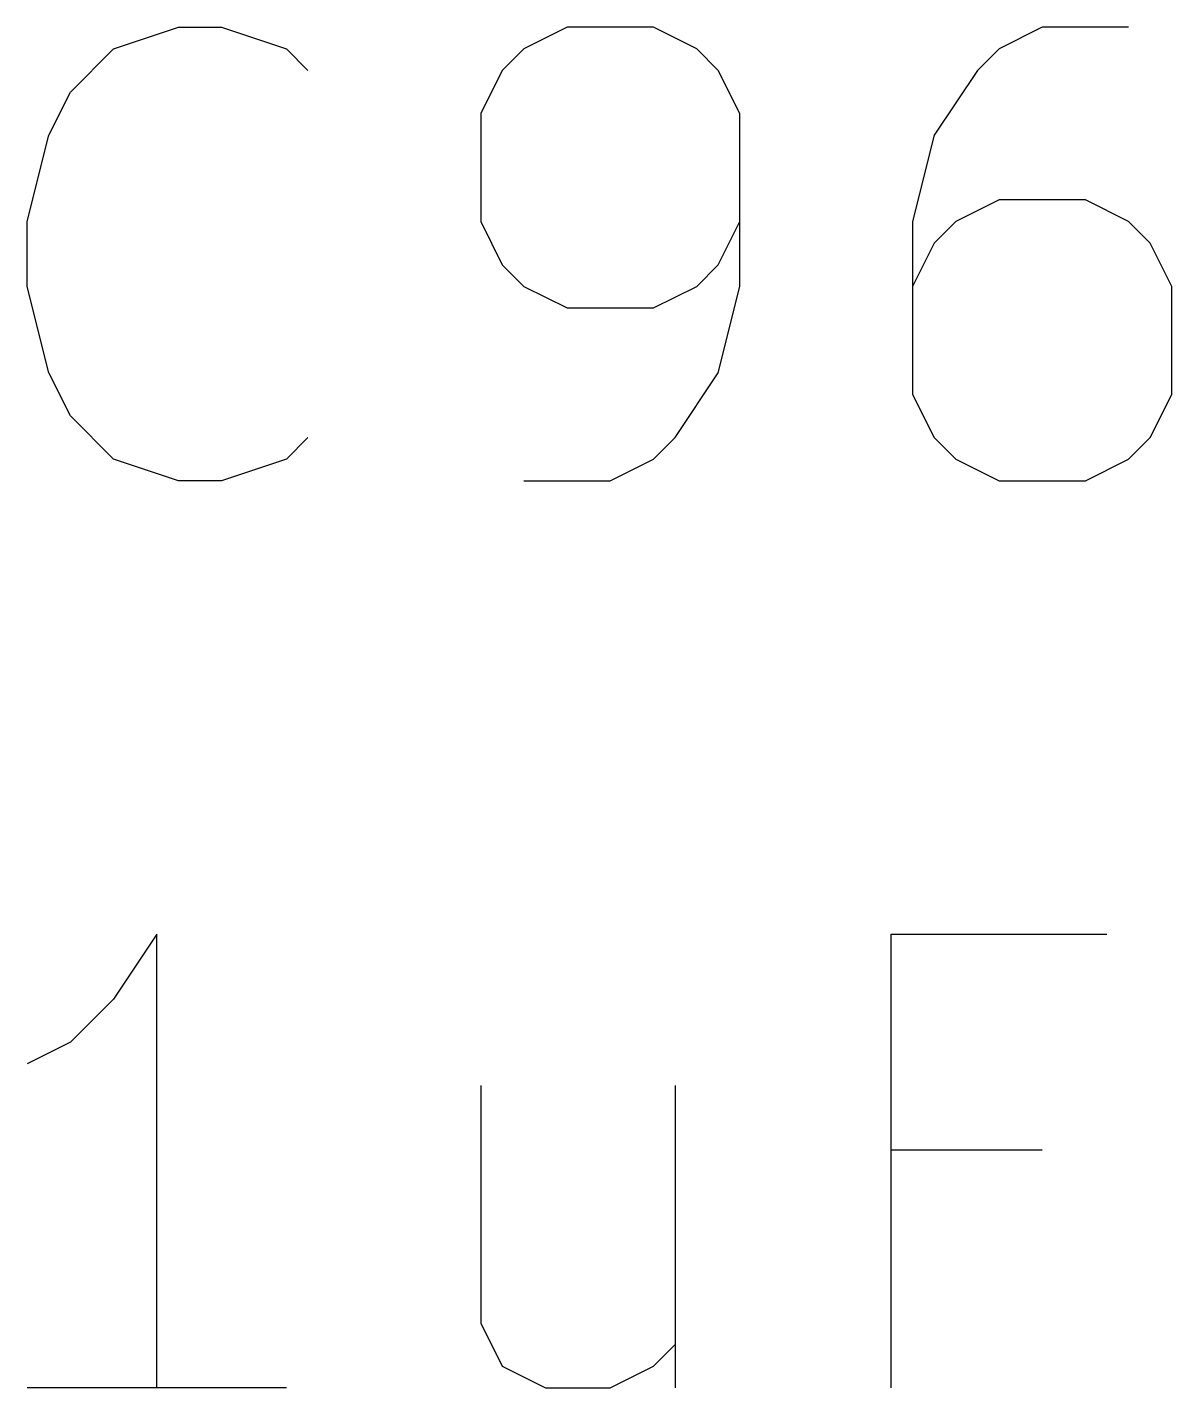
# Model space of a CAD drawing. Header units: millimetres. Extents: x 10 to 287, y -200 to -10.
# Drawn here: x 173.073 to 176.278, y -119.324 to -115.514 of the extents above; entities that cross this region are included whole.
import ezdxf

# ---------------------------------------------------------------- set-up
doc = ezdxf.new("R2010")
doc.units = ezdxf.units.MM
doc.layers.add('GREENSIXTYFIVE', color=129, linetype='CONTINUOUS')

msp = doc.modelspace()

# ---------------------------------------------------------------- linework, layer by layer
at = {"layer": 'GREENSIXTYFIVE', "linetype": 'CONTINUOUS'}
for p, q in [((173.315, -115.5747), (173.4964, -115.5142)), ((173.4964, -115.5142), (173.6173, -115.5142)), ((173.6173, -115.5142), (173.7988, -115.5747)), ((174.585, -115.5142), (174.464, -115.5747)), ((174.8269, -115.5142), (174.585, -115.5142)), ((174.9478, -115.5747), (174.8269, -115.5142)), ((175.9154, -115.5142), (175.7945, -115.5747)), ((176.1573, -115.5142), (175.9154, -115.5142)), ((173.194, -115.6957), (173.315, -115.5747)), ((173.7988, -115.5747), (173.8592, -115.6352)), ((174.464, -115.5747), (174.4035, -115.6352)), ((175.0083, -115.6352), (174.9478, -115.5747)), ((175.7945, -115.5747), (175.734, -115.6352)), ((174.4035, -115.6352), (174.3431, -115.7561)), ((175.0688, -115.7561), (175.0083, -115.6352)), ((175.734, -115.6352), (175.613, -115.8166)), ((173.1335, -115.8166), (173.194, -115.6957)), ((174.3431, -115.7561), (174.3431, -116.0585)), ((175.0688, -116.2399), (175.0688, -115.7561)), ((173.0731, -116.0585), (173.1335, -115.8166)), ((175.613, -115.8166), (175.5526, -116.0585)), ((175.7945, -115.998), (175.6735, -116.0585)), ((176.0364, -115.998), (175.7945, -115.998)), ((176.1573, -116.0585), (176.0364, -115.998)), ((173.0731, -116.2399), (173.0731, -116.0585)), ((174.3431, -116.0585), (174.4035, -116.1795)), ((175.0083, -116.1795), (175.0688, -116.0585)), ((175.5526, -116.0585), (175.5526, -116.5423)), ((175.6735, -116.0585), (175.613, -116.119)), ((176.2178, -116.119), (176.1573, -116.0585)), ((175.613, -116.119), (175.5526, -116.2399)), ((176.2783, -116.2399), (176.2178, -116.119)), ((174.4035, -116.1795), (174.464, -116.2399)), ((174.9478, -116.2399), (175.0083, -116.1795)), ((173.1335, -116.4818), (173.0731, -116.2399)), ((174.464, -116.2399), (174.585, -116.3004)), ((174.8269, -116.3004), (174.9478, -116.2399)), ((175.0083, -116.4818), (175.0688, -116.2399)), ((176.2783, -116.5423), (176.2783, -116.2399)), ((174.585, -116.3004), (174.8269, -116.3004)), ((173.194, -116.6028), (173.1335, -116.4818)), ((174.8873, -116.6633), (175.0083, -116.4818)), ((175.5526, -116.5423), (175.613, -116.6633)), ((176.2178, -116.6633), (176.2783, -116.5423)), ((173.315, -116.7238), (173.194, -116.6028)), ((173.8592, -116.6633), (173.7988, -116.7238)), ((174.8269, -116.7238), (174.8873, -116.6633)), ((175.613, -116.6633), (175.6735, -116.7238)), ((176.1573, -116.7238), (176.2178, -116.6633)), ((173.4964, -116.7842), (173.315, -116.7238)), ((173.7988, -116.7238), (173.6173, -116.7842)), ((174.7059, -116.7842), (174.8269, -116.7238)), ((175.6735, -116.7238), (175.7945, -116.7842)), ((176.0364, -116.7842), (176.1573, -116.7238)), ((173.6173, -116.7842), (173.4964, -116.7842)), ((174.464, -116.7842), (174.7059, -116.7842)), ((175.7945, -116.7842), (176.0364, -116.7842)), ((173.4359, -118.0542), (173.315, -118.2357)), ((173.4359, -119.3242), (173.4359, -118.0542)), ((175.492, -119.3242), (175.492, -118.0542)), ((175.492, -118.0542), (176.0968, -118.0542)), ((173.315, -118.2357), (173.194, -118.3566)), ((173.194, -118.3566), (173.0731, -118.4171)), ((174.343, -118.4776), (174.343, -119.1428)), ((174.8873, -118.4776), (174.8873, -119.3242)), ((175.9154, -118.659), (175.492, -118.659)), ((174.343, -119.1428), (174.4035, -119.2638)), ((174.8268, -119.2638), (174.8873, -119.2033)), ((174.4035, -119.2638), (174.5245, -119.3242)), ((174.7059, -119.3242), (174.8268, -119.2638)), ((173.7988, -119.3242), (173.0731, -119.3242)), ((174.5245, -119.3242), (174.7059, -119.3242))]:
    msp.add_line(p, q, dxfattribs=at)

doc.saveas('drawing.dxf')
